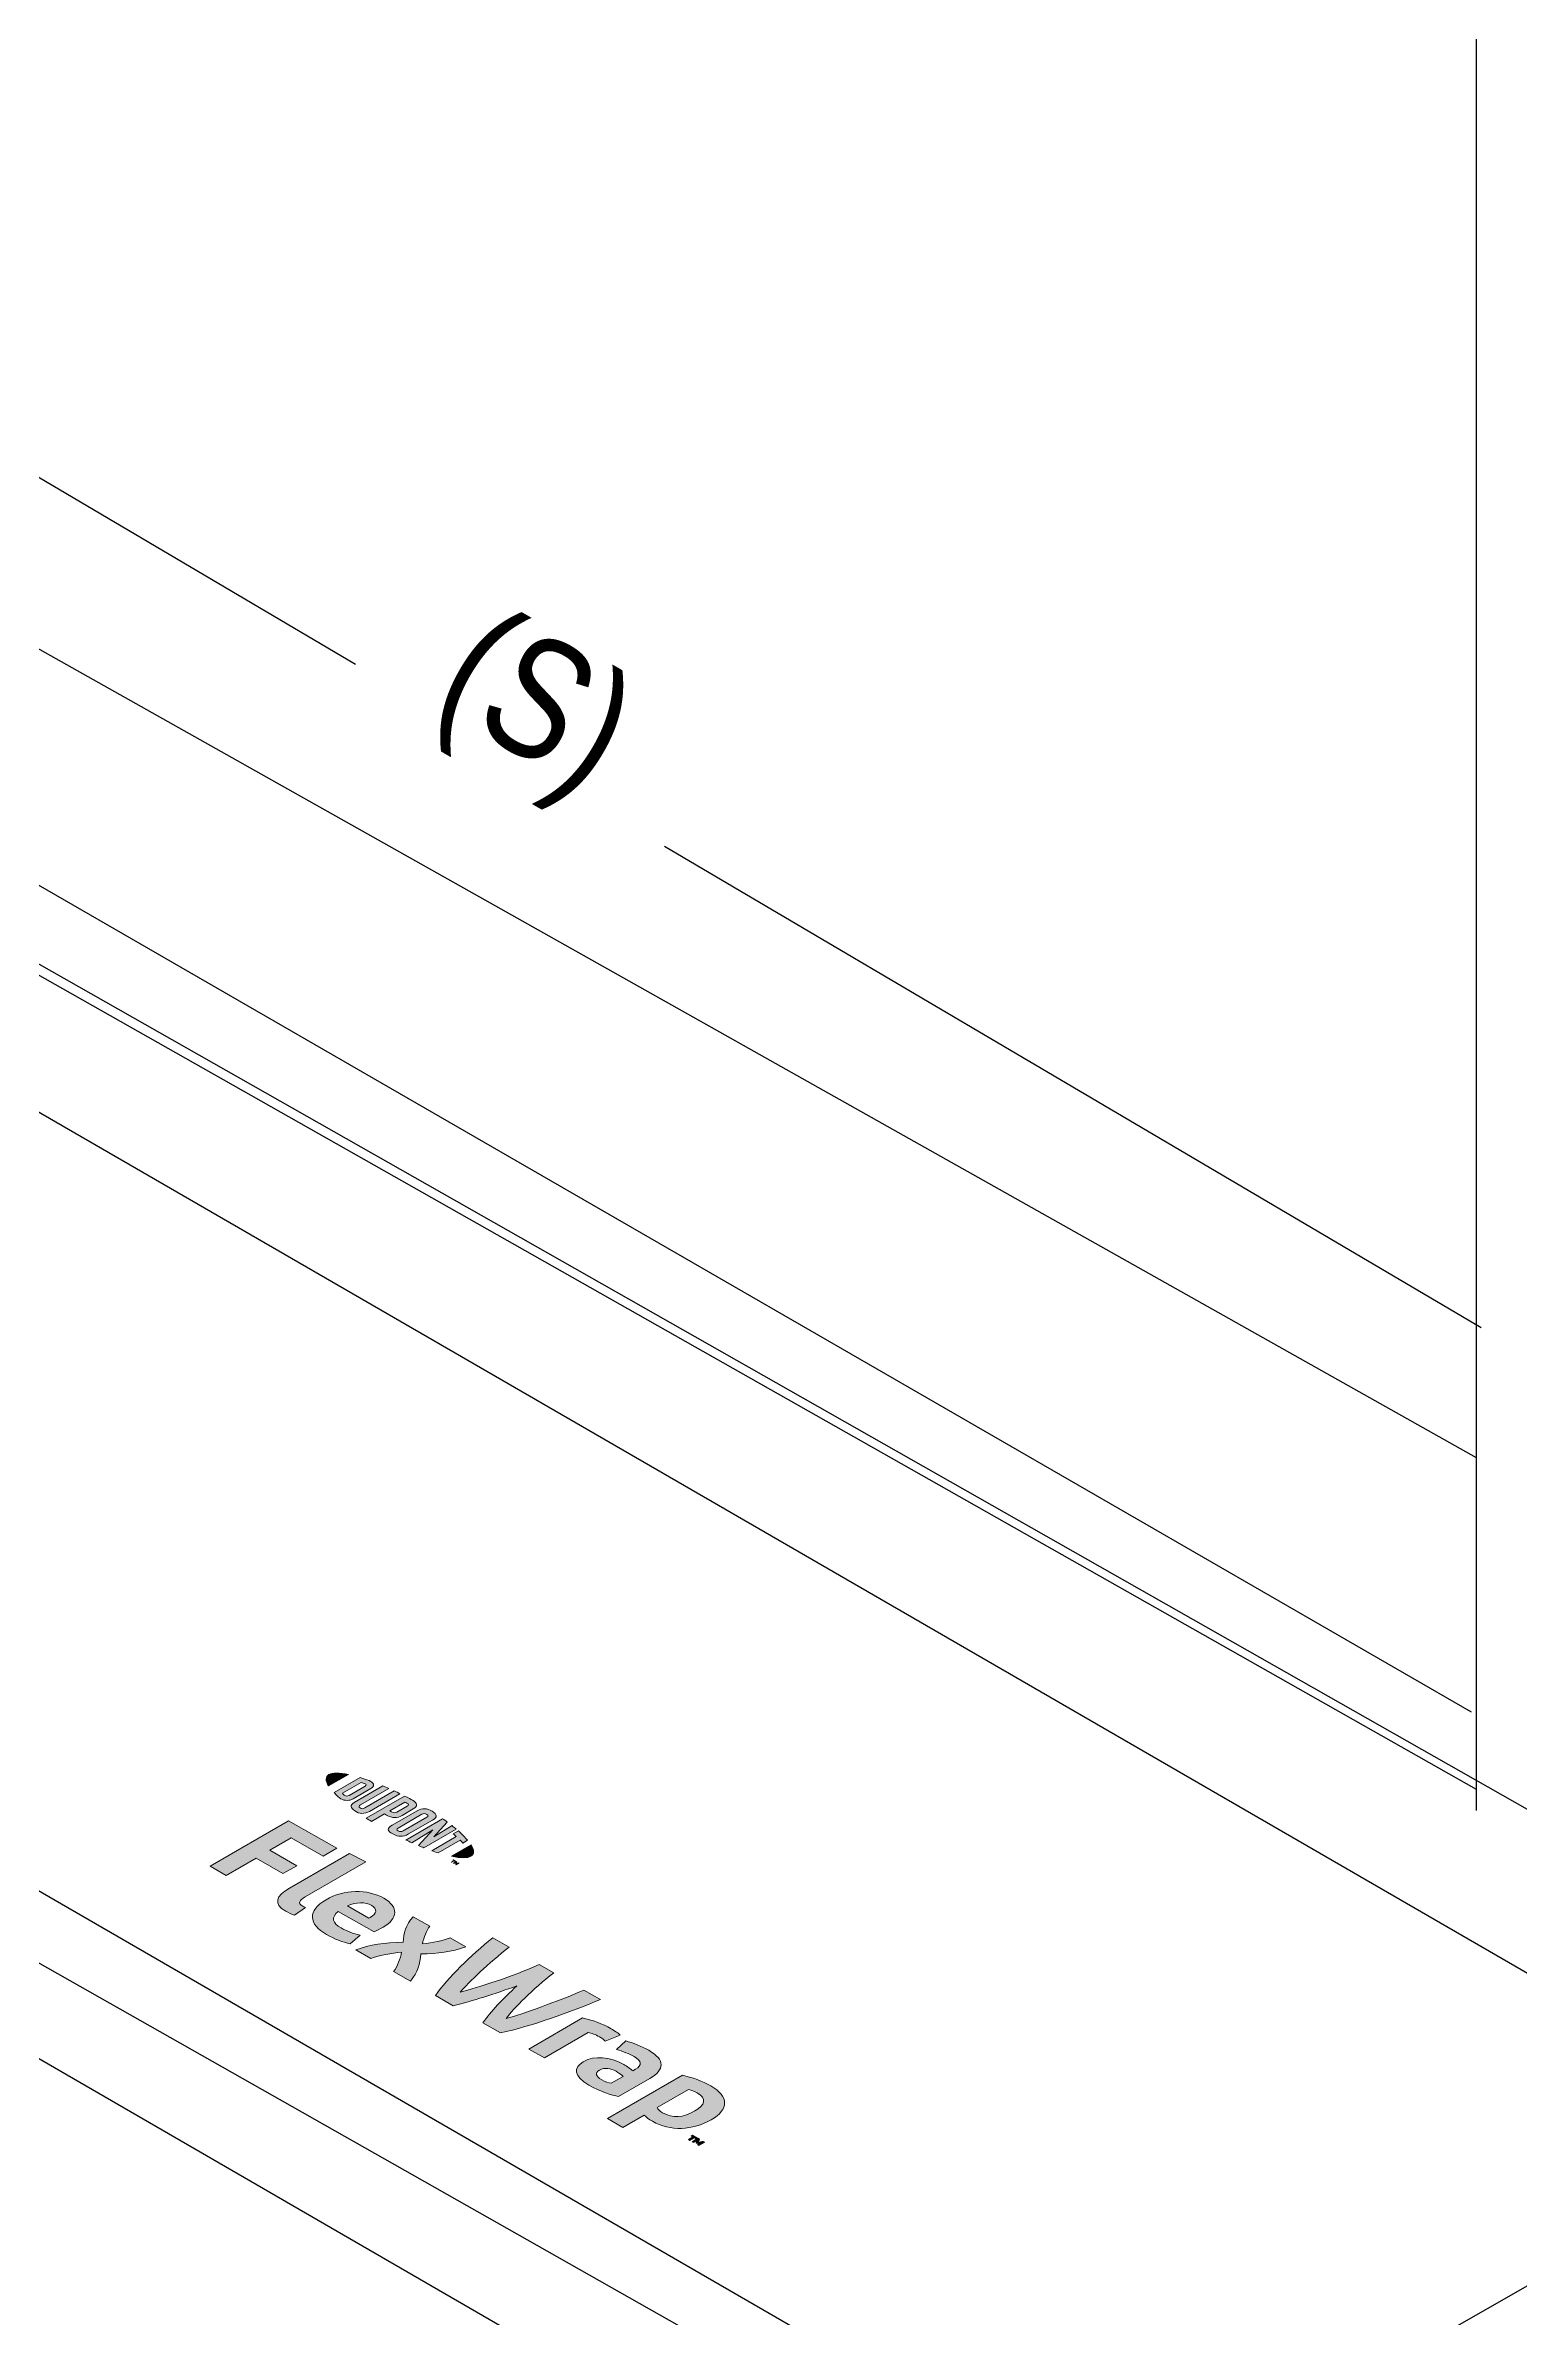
# Model space of a CAD drawing. Extents: x -1140 to 5605, y -816 to 1734.
# Drawn here: x 341.2 to 427.9, y -117.3 to 16.3 of the extents above; entities that cross this region are included whole.
import ezdxf

# ---------------------------------------------------------------- set-up
doc = ezdxf.new("R2010")
doc.units = 0
doc.header["$MEASUREMENT"] = 0
for name, color, linetype, lineweight in [('G-ANNO-TTLB', 7, 'Continuous', 0), ('LOGOS', 7, 'Continuous', 0), ('TYVEK', 7, 'Continuous', 0)]:
    doc.layers.add(name, color=color, linetype=linetype, lineweight=lineweight)

# ---------------------------------------------------------------- blocks, each defined once
blk = doc.blocks.new('Block_35')
at = {"layer": 'LOGOS', "true_color": 0x000000, "transparency": 33554687}
h = blk.add_hatch(color=18, dxfattribs=at)
h.dxf.hatch_style = 2
edge = h.paths.add_edge_path()
edge.add_spline(control_points=[(350.89, -90.71), (350.89, -90.71), (355.5, -88.03), (355.5, -88.03), (355.5, -88.03), (358.33, -89.65), (358.33, -89.65), (358.33, -89.65), (357.53, -90.12), (357.53, -90.12), (357.53, -90.12), (355.65, -89.04), (355.65, -89.04), (355.65, -89.04), (354.4, -89.77), (354.4, -89.77), (354.4, -89.77), (355.98, -90.68), (355.98, -90.68), (355.98, -90.68), (355.17, -91.14), (355.17, -91.14), (355.17, -91.14), (353.59, -90.23), (353.59, -90.23), (353.59, -90.23), (351.84, -91.25), (351.84, -91.25), (351.84, -91.25), (350.89, -90.71), (350.89, -90.71)], knot_values=[0, 0, 0, 0, 1, 1, 1, 2, 2, 2, 3, 3, 3, 4, 4, 4, 5, 5, 5, 6, 6, 6, 7, 7, 7, 8, 8, 8, 9, 9, 9, 10, 10, 10, 10], degree=3, periodic=0)
h = blk.add_hatch(color=18, dxfattribs=at)
h.dxf.hatch_style = 2
edge = h.paths.add_edge_path()
edge.add_spline(control_points=[(356.48, -92.51), (356.12, -92.71), (356.03, -92.88), (356.29, -93.03), (356.36, -93.07), (356.43, -93.1), (356.5, -93.13), (356.5, -93.13), (355.85, -93.58), (355.85, -93.58), (355.7, -93.53), (355.47, -93.42), (355.33, -93.35), (354.57, -92.91), (354.76, -92.45), (355.55, -91.99), (355.55, -91.99), (359.07, -89.95), (359.07, -89.95), (359.07, -89.95), (360.03, -90.44), (360.03, -90.44), (360.03, -90.44), (356.48, -92.51), (356.48, -92.51)], knot_values=[0, 0, 0, 0, 1, 1, 1, 2, 2, 2, 3, 3, 3, 4, 4, 4, 5, 5, 5, 6, 6, 6, 7, 7, 7, 8, 8, 8, 8], degree=3, periodic=0)
h = blk.add_hatch(color=18, dxfattribs=at)
h.dxf.hatch_style = 2
edge = h.paths.add_edge_path()
edge.add_spline(control_points=[(358.96, -93.03), (358.96, -93.03), (360.22, -93.75), (360.22, -93.75), (360.22, -93.75), (360.3, -93.71), (360.3, -93.71), (360.67, -93.49), (360.74, -93.22), (360.38, -93.01), (359.99, -92.79), (359.47, -92.8), (358.96, -93.03)], knot_values=[0, 0, 0, 0, 1, 1, 1, 2, 2, 2, 3, 3, 3, 4, 4, 4, 4], degree=3, periodic=0)
edge = h.paths.add_edge_path()
edge.add_spline(control_points=[(359.12, -95.26), (358.69, -95.17), (358.17, -94.98), (357.73, -94.72), (356.66, -94.11), (356.6, -93.3), (357.7, -92.67), (358.74, -92.06), (360.13, -92.03), (361.1, -92.59), (361.97, -93.09), (361.93, -93.77), (361.05, -94.29), (360.85, -94.4), (360.67, -94.49), (360.52, -94.56), (360.52, -94.56), (358.42, -93.36), (358.42, -93.36), (357.98, -93.71), (358.06, -94.03), (358.59, -94.33), (358.91, -94.52), (359.3, -94.66), (359.7, -94.75), (359.7, -94.75), (359.12, -95.26), (359.12, -95.26)], knot_values=[0, 0, 0, 0, 1, 1, 1, 2, 2, 2, 3, 3, 3, 4, 4, 4, 5, 5, 5, 6, 6, 6, 7, 7, 7, 8, 8, 8, 9, 9, 9, 9], degree=3, periodic=0)
h = blk.add_hatch(color=18, dxfattribs=at)
h.dxf.hatch_style = 2
edge = h.paths.add_edge_path()
edge.add_spline(control_points=[(362.22, -95.17), (362.26, -94.63), (362.36, -94.17), (362.81, -93.67), (362.81, -93.67), (363.8, -94.23), (363.8, -94.23), (363.59, -94.46), (363.44, -94.88), (363.36, -95.27), (363.96, -95.2), (364.56, -95.1), (364.98, -94.91), (364.98, -94.91), (365.91, -95.44), (365.91, -95.44), (365.05, -95.74), (364.28, -95.85), (363.27, -95.86), (363.22, -96.45), (363.08, -96.9), (362.66, -97.46), (362.66, -97.46), (361.67, -96.89), (361.67, -96.89), (361.9, -96.6), (362.06, -96.12), (362.14, -95.75), (361.53, -95.82), (360.89, -95.91), (360.33, -96.13), (360.33, -96.13), (359.44, -95.62), (359.44, -95.62), (360.29, -95.31), (361.13, -95.19), (362.22, -95.17)], knot_values=[0, 0, 0, 0, 1, 1, 1, 2, 2, 2, 3, 3, 3, 4, 4, 4, 5, 5, 5, 6, 6, 6, 7, 7, 7, 8, 8, 8, 9, 9, 9, 10, 10, 10, 11, 11, 11, 12, 12, 12, 12], degree=3, periodic=0)
h = blk.add_hatch(color=18, dxfattribs=at)
h.dxf.hatch_style = 2
edge = h.paths.add_edge_path()
edge.add_spline(control_points=[(372.84, -97.98), (372.84, -97.98), (373.81, -98.54), (373.81, -98.54), (372.02, -99.29), (369.77, -100.09), (367.94, -100.5), (367.94, -100.5), (366.9, -99.9), (366.9, -99.9), (367.4, -99.23), (368.07, -98.5), (368.91, -97.73), (367.58, -98.22), (366.32, -98.61), (365.17, -98.9), (365.17, -98.9), (364.12, -98.3), (364.12, -98.3), (364.86, -97.26), (366.2, -95.94), (367.49, -94.91), (367.49, -94.91), (368.45, -95.46), (368.45, -95.46), (367.26, -96.39), (366.08, -97.51), (365.58, -98.11), (366.63, -97.83), (368.59, -97.2), (370.22, -96.48), (370.22, -96.48), (371.07, -96.97), (371.07, -96.97), (369.83, -97.92), (368.75, -99.04), (368.27, -99.66), (369.31, -99.36), (371.25, -98.68), (372.84, -97.98)], knot_values=[0, 0, 0, 0, 1, 1, 1, 2, 2, 2, 3, 3, 3, 4, 4, 4, 5, 5, 5, 6, 6, 6, 7, 7, 7, 8, 8, 8, 9, 9, 9, 10, 10, 10, 11, 11, 11, 12, 12, 12, 13, 13, 13, 13], degree=3, periodic=0)
h = blk.add_hatch(color=18, dxfattribs=at)
h.dxf.hatch_style = 2
edge = h.paths.add_edge_path()
edge.add_spline(control_points=[(374.44, -100.25), (374.68, -100.39), (374.88, -100.53), (374.98, -100.63), (374.98, -100.63), (374.1, -100.98), (374.1, -100.98), (374.03, -100.9), (373.9, -100.81), (373.76, -100.73), (373.52, -100.59), (373.3, -100.52), (373.1, -100.48), (373.1, -100.48), (370.52, -101.97), (370.52, -101.97), (370.52, -101.97), (369.6, -101.45), (369.6, -101.45), (369.6, -101.45), (372.76, -99.62), (372.76, -99.62), (373.29, -99.72), (373.96, -99.98), (374.44, -100.25)], knot_values=[0, 0, 0, 0, 1, 1, 1, 2, 2, 2, 3, 3, 3, 4, 4, 4, 5, 5, 5, 6, 6, 6, 7, 7, 7, 8, 8, 8, 8], degree=3, periodic=0)
h = blk.add_hatch(color=18, dxfattribs=at)
h.dxf.hatch_style = 2
edge = h.paths.add_edge_path()
edge.add_spline(control_points=[(374.44, -103.46), (374.44, -103.46), (375.15, -103.05), (375.15, -103.05), (375.03, -102.94), (374.89, -102.84), (374.73, -102.75), (374.42, -102.57), (374.07, -102.51), (373.76, -102.69), (373.48, -102.85), (373.53, -103.04), (373.89, -103.25), (374.09, -103.36), (374.29, -103.43), (374.44, -103.46)], knot_values=[0, 0, 0, 0, 1, 1, 1, 2, 2, 2, 3, 3, 3, 4, 4, 4, 5, 5, 5, 5], degree=3, periodic=0)
edge = h.paths.add_edge_path()
edge.add_spline(control_points=[(373.14, -103.57), (372.23, -103.05), (372.22, -102.53), (372.81, -102.19), (373.46, -101.81), (374.38, -101.89), (375.18, -102.35), (375.37, -102.46), (375.58, -102.61), (375.72, -102.72), (375.72, -102.72), (375.88, -102.63), (375.88, -102.63), (376.28, -102.39), (376.24, -102.15), (375.79, -101.89), (375.5, -101.73), (375.14, -101.57), (374.76, -101.48), (374.76, -101.48), (375.3, -100.97), (375.3, -100.97), (375.71, -101.07), (376.25, -101.29), (376.65, -101.52), (377.63, -102.08), (377.6, -102.66), (376.71, -103.17), (376.71, -103.17), (374.88, -104.23), (374.88, -104.23), (374.47, -104.16), (373.81, -103.95), (373.14, -103.57)], knot_values=[0, 0, 0, 0, 1, 1, 1, 2, 2, 2, 3, 3, 3, 4, 4, 4, 5, 5, 5, 6, 6, 6, 7, 7, 7, 8, 8, 8, 9, 9, 9, 10, 10, 10, 11, 11, 11, 11], degree=3, periodic=0)
h = blk.add_hatch(color=18, dxfattribs=at)
h.dxf.hatch_style = 2
edge = h.paths.add_edge_path()
edge.add_spline(control_points=[(377.47, -105.19), (378.06, -105.53), (378.68, -105.48), (379.36, -105.08), (379.95, -104.74), (380.1, -104.36), (379.49, -104.02), (379.33, -103.92), (379.17, -103.87), (378.98, -103.82), (378.98, -103.82), (377.14, -104.89), (377.14, -104.89), (377.21, -105), (377.28, -105.08), (377.47, -105.19)], knot_values=[0, 0, 0, 0, 1, 1, 1, 2, 2, 2, 3, 3, 3, 4, 4, 4, 5, 5, 5, 5], degree=3, periodic=0)
edge = h.paths.add_edge_path()
edge.add_spline(control_points=[(376.87, -105.69), (376.63, -105.56), (376.5, -105.45), (376.39, -105.33), (376.39, -105.33), (375.14, -106.05), (375.14, -106.05), (375.14, -106.05), (374.23, -105.53), (374.23, -105.53), (374.23, -105.53), (378.63, -102.98), (378.63, -102.98), (379.18, -103.1), (379.82, -103.34), (380.29, -103.61), (381.38, -104.23), (381.37, -104.99), (380.32, -105.6), (379.24, -106.23), (377.9, -106.29), (376.87, -105.69)], knot_values=[0, 0, 0, 0, 1, 1, 1, 2, 2, 2, 3, 3, 3, 4, 4, 4, 5, 5, 5, 6, 6, 6, 7, 7, 7, 7], degree=3, periodic=0)
h = blk.add_hatch(color=18, dxfattribs=at)
h.dxf.hatch_style = 2
edge = h.paths.add_edge_path()
edge.add_spline(control_points=[(379.64, -106.75), (379.59, -106.82), (379.57, -106.87), (379.55, -106.92), (379.65, -106.91), (379.73, -106.89), (379.84, -106.87), (379.84, -106.87), (379.94, -106.92), (379.94, -106.92), (379.94, -106.92), (379.6, -107.12), (379.6, -107.12), (379.6, -107.12), (379.52, -107.07), (379.52, -107.07), (379.52, -107.07), (379.67, -106.98), (379.67, -106.98), (379.67, -106.98), (379.73, -106.95), (379.73, -106.95), (379.65, -106.97), (379.57, -106.98), (379.5, -106.99), (379.5, -106.99), (379.43, -106.95), (379.43, -106.95), (379.45, -106.91), (379.47, -106.86), (379.5, -106.81), (379.5, -106.81), (379.44, -106.85), (379.44, -106.85), (379.44, -106.85), (379.29, -106.94), (379.29, -106.94), (379.29, -106.94), (379.2, -106.89), (379.2, -106.89), (379.2, -106.89), (379.54, -106.69), (379.54, -106.69), (379.54, -106.69), (379.64, -106.75), (379.64, -106.75)], knot_values=[0, 0, 0, 0, 1, 1, 1, 2, 2, 2, 3, 3, 3, 4, 4, 4, 5, 5, 5, 6, 6, 6, 7, 7, 7, 8, 8, 8, 9, 9, 9, 10, 10, 10, 11, 11, 11, 12, 12, 12, 13, 13, 13, 14, 14, 14, 15, 15, 15, 15], degree=3, periodic=0)
edge = h.paths.add_edge_path()
edge.add_spline(control_points=[(379.25, -106.61), (379.25, -106.61), (379.15, -106.56), (379.15, -106.56), (379.15, -106.56), (379.23, -106.51), (379.23, -106.51), (379.23, -106.51), (379.51, -106.67), (379.51, -106.67), (379.51, -106.67), (379.43, -106.72), (379.43, -106.72), (379.43, -106.72), (379.34, -106.66), (379.34, -106.66), (379.34, -106.66), (379.07, -106.82), (379.07, -106.82), (379.07, -106.82), (378.98, -106.76), (378.98, -106.76), (378.98, -106.76), (379.25, -106.61), (379.25, -106.61)], knot_values=[0, 0, 0, 0, 1, 1, 1, 2, 2, 2, 3, 3, 3, 4, 4, 4, 5, 5, 5, 6, 6, 6, 7, 7, 7, 8, 8, 8, 8], degree=3, periodic=0)
at = {"layer": 'LOGOS'}
for points, knots in [([(350.89, -90.71), (350.89, -90.71), (355.5, -88.03), (355.5, -88.03), (355.5, -88.03), (358.33, -89.65), (358.33, -89.65), (358.33, -89.65), (357.53, -90.12), (357.53, -90.12), (357.53, -90.12), (355.65, -89.04), (355.65, -89.04), (355.65, -89.04), (354.4, -89.77), (354.4, -89.77), (354.4, -89.77), (355.98, -90.68), (355.98, -90.68), (355.98, -90.68), (355.17, -91.14), (355.17, -91.14), (355.17, -91.14), (353.59, -90.23), (353.59, -90.23), (353.59, -90.23), (351.84, -91.25), (351.84, -91.25), (351.84, -91.25), (350.89, -90.71), (350.89, -90.71)], [0, 0, 0, 0, 1, 1, 1, 2, 2, 2, 3, 3, 3, 4, 4, 4, 5, 5, 5, 6, 6, 6, 7, 7, 7, 8, 8, 8, 9, 9, 9, 10, 10, 10, 10]), ([(356.48, -92.51), (356.12, -92.71), (356.03, -92.88), (356.29, -93.03), (356.36, -93.07), (356.43, -93.1), (356.5, -93.13), (356.5, -93.13), (355.85, -93.58), (355.85, -93.58), (355.7, -93.53), (355.47, -93.42), (355.33, -93.35), (354.57, -92.91), (354.76, -92.45), (355.55, -91.99), (355.55, -91.99), (359.07, -89.95), (359.07, -89.95), (359.07, -89.95), (360.03, -90.44), (360.03, -90.44), (360.03, -90.44), (356.48, -92.51), (356.48, -92.51)], [0, 0, 0, 0, 1, 1, 1, 2, 2, 2, 3, 3, 3, 4, 4, 4, 5, 5, 5, 6, 6, 6, 7, 7, 7, 8, 8, 8, 8]), ([(359.12, -95.26), (358.69, -95.17), (358.17, -94.98), (357.73, -94.72), (356.66, -94.11), (356.6, -93.3), (357.7, -92.67), (358.74, -92.06), (360.13, -92.03), (361.1, -92.59), (361.97, -93.09), (361.93, -93.77), (361.05, -94.29), (360.85, -94.4), (360.67, -94.49), (360.52, -94.56), (360.52, -94.56), (358.42, -93.36), (358.42, -93.36), (357.98, -93.71), (358.06, -94.03), (358.59, -94.33), (358.91, -94.52), (359.3, -94.66), (359.7, -94.75), (359.7, -94.75), (359.12, -95.26), (359.12, -95.26)], [0, 0, 0, 0, 1, 1, 1, 2, 2, 2, 3, 3, 3, 4, 4, 4, 5, 5, 5, 6, 6, 6, 7, 7, 7, 8, 8, 8, 9, 9, 9, 9]), ([(358.96, -93.03), (358.96, -93.03), (360.22, -93.75), (360.22, -93.75), (360.22, -93.75), (360.3, -93.71), (360.3, -93.71), (360.67, -93.49), (360.74, -93.22), (360.38, -93.01), (359.99, -92.79), (359.47, -92.8), (358.96, -93.03)], [0, 0, 0, 0, 1, 1, 1, 2, 2, 2, 3, 3, 3, 4, 4, 4, 4]), ([(362.22, -95.17), (362.26, -94.63), (362.36, -94.17), (362.81, -93.67), (362.81, -93.67), (363.8, -94.23), (363.8, -94.23), (363.59, -94.46), (363.44, -94.88), (363.36, -95.27), (363.96, -95.2), (364.56, -95.1), (364.98, -94.91), (364.98, -94.91), (365.91, -95.44), (365.91, -95.44), (365.05, -95.74), (364.28, -95.85), (363.27, -95.86), (363.22, -96.45), (363.08, -96.9), (362.66, -97.46), (362.66, -97.46), (361.67, -96.89), (361.67, -96.89), (361.9, -96.6), (362.06, -96.12), (362.14, -95.75), (361.53, -95.82), (360.89, -95.91), (360.33, -96.13), (360.33, -96.13), (359.44, -95.62), (359.44, -95.62), (360.29, -95.31), (361.13, -95.19), (362.22, -95.17)], [0, 0, 0, 0, 1, 1, 1, 2, 2, 2, 3, 3, 3, 4, 4, 4, 5, 5, 5, 6, 6, 6, 7, 7, 7, 8, 8, 8, 9, 9, 9, 10, 10, 10, 11, 11, 11, 12, 12, 12, 12]), ([(372.84, -97.98), (372.84, -97.98), (373.81, -98.54), (373.81, -98.54), (372.02, -99.29), (369.77, -100.09), (367.94, -100.5), (367.94, -100.5), (366.9, -99.9), (366.9, -99.9), (367.4, -99.23), (368.07, -98.5), (368.91, -97.73), (367.58, -98.22), (366.32, -98.61), (365.17, -98.9), (365.17, -98.9), (364.12, -98.3), (364.12, -98.3), (364.86, -97.26), (366.2, -95.94), (367.49, -94.91), (367.49, -94.91), (368.45, -95.46), (368.45, -95.46), (367.26, -96.39), (366.08, -97.51), (365.58, -98.11), (366.63, -97.83), (368.59, -97.2), (370.22, -96.48), (370.22, -96.48), (371.07, -96.97), (371.07, -96.97), (369.83, -97.92), (368.75, -99.04), (368.27, -99.66), (369.31, -99.36), (371.25, -98.68), (372.84, -97.98)], [0, 0, 0, 0, 1, 1, 1, 2, 2, 2, 3, 3, 3, 4, 4, 4, 5, 5, 5, 6, 6, 6, 7, 7, 7, 8, 8, 8, 9, 9, 9, 10, 10, 10, 11, 11, 11, 12, 12, 12, 13, 13, 13, 13]), ([(374.44, -100.25), (374.68, -100.39), (374.88, -100.53), (374.98, -100.63), (374.98, -100.63), (374.1, -100.98), (374.1, -100.98), (374.03, -100.9), (373.9, -100.81), (373.76, -100.73), (373.52, -100.59), (373.3, -100.52), (373.1, -100.48), (373.1, -100.48), (370.52, -101.97), (370.52, -101.97), (370.52, -101.97), (369.6, -101.45), (369.6, -101.45), (369.6, -101.45), (372.76, -99.62), (372.76, -99.62), (373.29, -99.72), (373.96, -99.98), (374.44, -100.25)], [0, 0, 0, 0, 1, 1, 1, 2, 2, 2, 3, 3, 3, 4, 4, 4, 5, 5, 5, 6, 6, 6, 7, 7, 7, 8, 8, 8, 8]), ([(373.14, -103.57), (372.23, -103.05), (372.22, -102.53), (372.81, -102.19), (373.46, -101.81), (374.38, -101.89), (375.18, -102.35), (375.37, -102.46), (375.58, -102.61), (375.72, -102.72), (375.72, -102.72), (375.88, -102.63), (375.88, -102.63), (376.28, -102.39), (376.24, -102.15), (375.79, -101.89), (375.5, -101.73), (375.14, -101.57), (374.76, -101.48), (374.76, -101.48), (375.3, -100.97), (375.3, -100.97), (375.71, -101.07), (376.25, -101.29), (376.65, -101.52), (377.63, -102.08), (377.6, -102.66), (376.71, -103.17), (376.71, -103.17), (374.88, -104.23), (374.88, -104.23), (374.47, -104.16), (373.81, -103.95), (373.14, -103.57)], [0, 0, 0, 0, 1, 1, 1, 2, 2, 2, 3, 3, 3, 4, 4, 4, 5, 5, 5, 6, 6, 6, 7, 7, 7, 8, 8, 8, 9, 9, 9, 10, 10, 10, 11, 11, 11, 11]), ([(374.44, -103.46), (374.44, -103.46), (375.15, -103.05), (375.15, -103.05), (375.03, -102.94), (374.89, -102.84), (374.73, -102.75), (374.42, -102.57), (374.07, -102.51), (373.76, -102.69), (373.48, -102.85), (373.53, -103.04), (373.89, -103.25), (374.09, -103.36), (374.29, -103.43), (374.44, -103.46)], [0, 0, 0, 0, 1, 1, 1, 2, 2, 2, 3, 3, 3, 4, 4, 4, 5, 5, 5, 5]), ([(376.87, -105.69), (376.63, -105.56), (376.5, -105.45), (376.39, -105.33), (376.39, -105.33), (375.14, -106.05), (375.14, -106.05), (375.14, -106.05), (374.23, -105.53), (374.23, -105.53), (374.23, -105.53), (378.63, -102.98), (378.63, -102.98), (379.18, -103.1), (379.82, -103.34), (380.29, -103.61), (381.38, -104.23), (381.37, -104.99), (380.32, -105.6), (379.24, -106.23), (377.9, -106.29), (376.87, -105.69)], [0, 0, 0, 0, 1, 1, 1, 2, 2, 2, 3, 3, 3, 4, 4, 4, 5, 5, 5, 6, 6, 6, 7, 7, 7, 7]), ([(377.47, -105.19), (378.06, -105.53), (378.68, -105.48), (379.36, -105.08), (379.95, -104.74), (380.1, -104.36), (379.49, -104.02), (379.33, -103.92), (379.17, -103.87), (378.98, -103.82), (378.98, -103.82), (377.14, -104.89), (377.14, -104.89), (377.21, -105), (377.28, -105.08), (377.47, -105.19)], [0, 0, 0, 0, 1, 1, 1, 2, 2, 2, 3, 3, 3, 4, 4, 4, 5, 5, 5, 5]), ([(379.25, -106.61), (379.25, -106.61), (379.15, -106.56), (379.15, -106.56), (379.15, -106.56), (379.23, -106.51), (379.23, -106.51), (379.23, -106.51), (379.51, -106.67), (379.51, -106.67), (379.51, -106.67), (379.43, -106.72), (379.43, -106.72), (379.43, -106.72), (379.34, -106.66), (379.34, -106.66), (379.34, -106.66), (379.07, -106.82), (379.07, -106.82), (379.07, -106.82), (378.98, -106.76), (378.98, -106.76), (378.98, -106.76), (379.25, -106.61), (379.25, -106.61)], [0, 0, 0, 0, 1, 1, 1, 2, 2, 2, 3, 3, 3, 4, 4, 4, 5, 5, 5, 6, 6, 6, 7, 7, 7, 8, 8, 8, 8]), ([(379.64, -106.75), (379.59, -106.82), (379.57, -106.87), (379.55, -106.92), (379.65, -106.91), (379.73, -106.89), (379.84, -106.87), (379.84, -106.87), (379.94, -106.92), (379.94, -106.92), (379.94, -106.92), (379.6, -107.12), (379.6, -107.12), (379.6, -107.12), (379.52, -107.07), (379.52, -107.07), (379.52, -107.07), (379.67, -106.98), (379.67, -106.98), (379.67, -106.98), (379.73, -106.95), (379.73, -106.95), (379.65, -106.97), (379.57, -106.98), (379.5, -106.99), (379.5, -106.99), (379.43, -106.95), (379.43, -106.95), (379.45, -106.91), (379.47, -106.86), (379.5, -106.81), (379.5, -106.81), (379.44, -106.85), (379.44, -106.85), (379.44, -106.85), (379.29, -106.94), (379.29, -106.94), (379.29, -106.94), (379.2, -106.89), (379.2, -106.89), (379.2, -106.89), (379.54, -106.69), (379.54, -106.69), (379.54, -106.69), (379.64, -106.75), (379.64, -106.75)], [0, 0, 0, 0, 1, 1, 1, 2, 2, 2, 3, 3, 3, 4, 4, 4, 5, 5, 5, 6, 6, 6, 7, 7, 7, 8, 8, 8, 9, 9, 9, 10, 10, 10, 11, 11, 11, 12, 12, 12, 13, 13, 13, 14, 14, 14, 15, 15, 15, 15])]:
    blk.add_open_spline(points, degree=3, knots=knots, dxfattribs=at)
blk = doc.blocks.new('Block_36')
at = {"layer": 'LOGOS', "true_color": 0x000000, "transparency": 33554687}
h = blk.add_hatch(color=18, dxfattribs=at)
h.dxf.hatch_style = 2
edge = h.paths.add_edge_path()
edge.add_spline(control_points=[(357.87, -85.32), (357.65, -85.44), (357.66, -85.68), (357.85, -85.99), (357.85, -85.99), (359.01, -85.31), (359.01, -85.31), (358.48, -85.2), (358.08, -85.2), (357.87, -85.32)], knot_values=[0, 0, 0, 0, 1, 1, 1, 2, 2, 2, 3, 3, 3, 3], degree=3, periodic=0)
h = blk.add_hatch(color=18, dxfattribs=at)
h.dxf.hatch_style = 2
edge = h.paths.add_edge_path()
edge.add_spline(control_points=[(359.05, -86.55), (358.96, -86.6), (358.88, -86.58), (358.81, -86.55), (358.76, -86.52), (358.7, -86.46), (358.66, -86.42), (358.66, -86.42), (359.76, -85.78), (359.76, -85.78), (359.84, -85.8), (359.94, -85.84), (359.99, -85.86), (360.05, -85.9), (360.08, -85.95), (359.99, -86), (359.99, -86), (359.05, -86.55), (359.05, -86.55)], knot_values=[0, 0, 0, 0, 1, 1, 1, 2, 2, 2, 3, 3, 3, 4, 4, 4, 5, 5, 5, 6, 6, 6, 6], degree=3, periodic=0)
edge = h.paths.add_edge_path()
edge.add_spline(control_points=[(360.32, -85.72), (360.22, -85.66), (360.04, -85.6), (359.7, -85.49), (359.7, -85.49), (358.17, -86.38), (358.17, -86.38), (358.33, -86.56), (358.46, -86.68), (358.57, -86.74), (358.8, -86.87), (359.07, -86.87), (359.3, -86.74), (359.3, -86.74), (360.32, -86.14), (360.32, -86.14), (360.54, -86.01), (360.55, -85.86), (360.32, -85.72)], knot_values=[0, 0, 0, 0, 1, 1, 1, 2, 2, 2, 3, 3, 3, 4, 4, 4, 5, 5, 5, 6, 6, 6, 6], degree=3, periodic=0)
h = blk.add_hatch(color=18, dxfattribs=at)
h.dxf.hatch_style = 2
edge = h.paths.add_edge_path()
edge.add_spline(control_points=[(359.97, -87.28), (359.88, -87.33), (359.79, -87.35), (359.7, -87.28), (359.6, -87.21), (359.62, -87.16), (359.72, -87.1), (359.72, -87.1), (361.39, -86.13), (361.39, -86.13), (361.31, -86.1), (361.12, -86.02), (361.04, -85.98), (361.04, -85.98), (359.36, -86.96), (359.36, -86.96), (359.09, -87.12), (359.11, -87.25), (359.39, -87.45), (359.64, -87.64), (359.96, -87.65), (360.26, -87.48), (360.26, -87.48), (362.04, -86.45), (362.04, -86.45), (361.98, -86.41), (361.77, -86.31), (361.7, -86.28), (361.7, -86.28), (359.97, -87.28), (359.97, -87.28)], knot_values=[0, 0, 0, 0, 1, 1, 1, 2, 2, 2, 3, 3, 3, 4, 4, 4, 5, 5, 5, 6, 6, 6, 7, 7, 7, 8, 8, 8, 9, 9, 9, 10, 10, 10, 10], degree=3, periodic=0)
h = blk.add_hatch(color=18, dxfattribs=at)
h.dxf.hatch_style = 2
edge = h.paths.add_edge_path()
edge.add_spline(control_points=[(361.86, -87.52), (361.77, -87.58), (361.68, -87.59), (361.55, -87.51), (361.55, -87.51), (361.44, -87.45), (361.44, -87.45), (361.44, -87.45), (362.33, -86.94), (362.33, -86.94), (362.38, -86.96), (362.41, -86.98), (362.44, -86.99), (362.58, -87.07), (362.55, -87.12), (362.46, -87.18), (362.46, -87.18), (361.86, -87.52), (361.86, -87.52)], knot_values=[0, 0, 0, 0, 1, 1, 1, 2, 2, 2, 3, 3, 3, 4, 4, 4, 5, 5, 5, 6, 6, 6, 6], degree=3, periodic=0)
edge = h.paths.add_edge_path()
edge.add_spline(control_points=[(362.77, -86.82), (362.71, -86.79), (362.51, -86.68), (362.31, -86.58), (362.31, -86.58), (360.06, -87.88), (360.06, -87.88), (360.12, -87.92), (360.28, -88.02), (360.37, -88.07), (360.37, -88.07), (361.13, -87.63), (361.13, -87.63), (361.13, -87.63), (361.25, -87.7), (361.25, -87.7), (361.59, -87.89), (361.88, -87.89), (362.16, -87.72), (362.16, -87.72), (362.82, -87.34), (362.82, -87.34), (363.1, -87.17), (363.09, -87), (362.77, -86.82)], knot_values=[0, 0, 0, 0, 1, 1, 1, 2, 2, 2, 3, 3, 3, 4, 4, 4, 5, 5, 5, 6, 6, 6, 7, 7, 7, 8, 8, 8, 8], degree=3, periodic=0)
h = blk.add_hatch(color=18, dxfattribs=at)
h.dxf.hatch_style = 2
edge = h.paths.add_edge_path()
edge.add_spline(control_points=[(362.22, -88.63), (362.13, -88.68), (362.05, -88.69), (361.93, -88.63), (361.82, -88.56), (361.83, -88.52), (361.93, -88.46), (361.93, -88.46), (363.33, -87.65), (363.33, -87.65), (363.42, -87.6), (363.5, -87.59), (363.61, -87.66), (363.72, -87.72), (363.7, -87.77), (363.62, -87.82), (363.62, -87.82), (362.22, -88.63), (362.22, -88.63)], knot_values=[0, 0, 0, 0, 1, 1, 1, 2, 2, 2, 3, 3, 3, 4, 4, 4, 5, 5, 5, 6, 6, 6, 6], degree=3, periodic=0)
edge = h.paths.add_edge_path()
edge.add_spline(control_points=[(363.93, -87.47), (363.65, -87.3), (363.34, -87.27), (363.05, -87.44), (363.05, -87.44), (361.58, -88.29), (361.58, -88.29), (361.26, -88.48), (361.29, -88.64), (361.62, -88.81), (361.94, -88.98), (362.21, -89), (362.54, -88.81), (362.54, -88.81), (363.95, -88), (363.95, -88), (364.26, -87.81), (364.23, -87.67), (363.93, -87.47)], knot_values=[0, 0, 0, 0, 1, 1, 1, 2, 2, 2, 3, 3, 3, 4, 4, 4, 5, 5, 5, 6, 6, 6, 6], degree=3, periodic=0)
h = blk.add_hatch(color=18, dxfattribs=at)
h.dxf.hatch_style = 2
edge = h.paths.add_edge_path()
edge.add_spline(control_points=[(364.02, -88.97), (364.02, -88.97), (364.81, -88.11), (364.81, -88.11), (364.73, -88.04), (364.63, -87.97), (364.54, -87.91), (364.54, -87.91), (362.39, -89.17), (362.39, -89.17), (362.46, -89.2), (362.64, -89.28), (362.73, -89.32), (362.73, -89.32), (363.97, -88.57), (363.97, -88.57), (363.97, -88.57), (363.13, -89.49), (363.13, -89.49), (363.22, -89.53), (363.36, -89.59), (363.45, -89.62), (363.45, -89.62), (365.34, -88.52), (365.34, -88.52), (365.28, -88.47), (365.16, -88.37), (365.1, -88.32), (365.1, -88.32), (364.02, -88.97), (364.02, -88.97)], knot_values=[0, 0, 0, 0, 1, 1, 1, 2, 2, 2, 3, 3, 3, 4, 4, 4, 5, 5, 5, 6, 6, 6, 7, 7, 7, 8, 8, 8, 9, 9, 9, 10, 10, 10, 10], degree=3, periodic=0)
h = blk.add_hatch(color=18, dxfattribs=at)
h.dxf.hatch_style = 2
edge = h.paths.add_edge_path()
edge.add_spline(control_points=[(365.17, -88.81), (365.23, -88.86), (365.29, -88.91), (365.35, -88.96), (365.35, -88.96), (363.92, -89.8), (363.92, -89.8), (364, -89.83), (364.17, -89.88), (364.28, -89.92), (364.28, -89.92), (365.57, -89.17), (365.57, -89.17), (365.63, -89.23), (365.69, -89.28), (365.74, -89.34), (365.74, -89.34), (366.01, -89.18), (366.01, -89.18), (365.87, -89), (365.69, -88.83), (365.47, -88.63), (365.47, -88.63), (365.17, -88.81), (365.17, -88.81)], knot_values=[0, 0, 0, 0, 1, 1, 1, 2, 2, 2, 3, 3, 3, 4, 4, 4, 5, 5, 5, 6, 6, 6, 7, 7, 7, 8, 8, 8, 8], degree=3, periodic=0)
h = blk.add_hatch(color=18, dxfattribs=at)
h.dxf.hatch_style = 2
edge = h.paths.add_edge_path()
edge.add_spline(control_points=[(366.21, -90.11), (366, -90.24), (365.6, -90.23), (365.06, -90.12), (365.06, -90.12), (366.22, -89.45), (366.22, -89.45), (366.41, -89.76), (366.42, -89.99), (366.21, -90.11)], knot_values=[0, 0, 0, 0, 1, 1, 1, 2, 2, 2, 3, 3, 3, 3], degree=3, periodic=0)
h = blk.add_hatch(color=18, dxfattribs=at)
h.dxf.hatch_style = 2
edge = h.paths.add_edge_path()
edge.add_spline(control_points=[(365.35, -90.42), (365.35, -90.42), (365.38, -90.44), (365.38, -90.44), (365.38, -90.44), (365.35, -90.52), (365.35, -90.52), (365.35, -90.52), (365.48, -90.5), (365.48, -90.5), (365.48, -90.5), (365.52, -90.52), (365.52, -90.52), (365.52, -90.52), (365.35, -90.62), (365.35, -90.62), (365.35, -90.62), (365.32, -90.6), (365.32, -90.6), (365.32, -90.6), (365.44, -90.53), (365.44, -90.53), (365.44, -90.53), (365.31, -90.55), (365.31, -90.55), (365.31, -90.55), (365.3, -90.54), (365.3, -90.54), (365.3, -90.54), (365.33, -90.47), (365.33, -90.47), (365.33, -90.47), (365.21, -90.54), (365.21, -90.54), (365.21, -90.54), (365.18, -90.52), (365.18, -90.52), (365.18, -90.52), (365.35, -90.42), (365.35, -90.42)], knot_values=[0, 0, 0, 0, 1, 1, 1, 2, 2, 2, 3, 3, 3, 4, 4, 4, 5, 5, 5, 6, 6, 6, 7, 7, 7, 8, 8, 8, 9, 9, 9, 10, 10, 10, 11, 11, 11, 12, 12, 12, 13, 13, 13, 13], degree=3, periodic=0)
edge = h.paths.add_edge_path()
edge.add_spline(control_points=[(365.2, -90.37), (365.2, -90.37), (365.15, -90.34), (365.15, -90.34), (365.15, -90.34), (365.18, -90.32), (365.18, -90.32), (365.18, -90.32), (365.31, -90.4), (365.31, -90.4), (365.31, -90.4), (365.28, -90.42), (365.28, -90.42), (365.28, -90.42), (365.23, -90.39), (365.23, -90.39), (365.23, -90.39), (365.09, -90.47), (365.09, -90.47), (365.09, -90.47), (365.06, -90.45), (365.06, -90.45), (365.06, -90.45), (365.2, -90.37), (365.2, -90.37)], knot_values=[0, 0, 0, 0, 1, 1, 1, 2, 2, 2, 3, 3, 3, 4, 4, 4, 5, 5, 5, 6, 6, 6, 7, 7, 7, 8, 8, 8, 8], degree=3, periodic=0)
at = {"layer": 'LOGOS'}
for points, knots in [([(357.87, -85.32), (357.65, -85.44), (357.66, -85.68), (357.85, -85.99), (357.85, -85.99), (359.01, -85.31), (359.01, -85.31), (358.48, -85.2), (358.08, -85.2), (357.87, -85.32)], [0, 0, 0, 0, 1, 1, 1, 2, 2, 2, 3, 3, 3, 3]), ([(360.32, -85.72), (360.22, -85.66), (360.04, -85.6), (359.7, -85.49), (359.7, -85.49), (358.17, -86.38), (358.17, -86.38), (358.33, -86.56), (358.46, -86.68), (358.57, -86.74), (358.8, -86.87), (359.07, -86.87), (359.3, -86.74), (359.3, -86.74), (360.32, -86.14), (360.32, -86.14), (360.54, -86.01), (360.55, -85.86), (360.32, -85.72)], [0, 0, 0, 0, 1, 1, 1, 2, 2, 2, 3, 3, 3, 4, 4, 4, 5, 5, 5, 6, 6, 6, 6]), ([(359.05, -86.55), (358.96, -86.6), (358.88, -86.58), (358.81, -86.55), (358.76, -86.52), (358.7, -86.46), (358.66, -86.42), (358.66, -86.42), (359.76, -85.78), (359.76, -85.78), (359.84, -85.8), (359.94, -85.84), (359.99, -85.86), (360.05, -85.9), (360.08, -85.95), (359.99, -86), (359.99, -86), (359.05, -86.55), (359.05, -86.55)], [0, 0, 0, 0, 1, 1, 1, 2, 2, 2, 3, 3, 3, 4, 4, 4, 5, 5, 5, 6, 6, 6, 6]), ([(359.97, -87.28), (359.88, -87.33), (359.79, -87.35), (359.7, -87.28), (359.6, -87.21), (359.62, -87.16), (359.72, -87.1), (359.72, -87.1), (361.39, -86.13), (361.39, -86.13), (361.31, -86.1), (361.12, -86.02), (361.04, -85.98), (361.04, -85.98), (359.36, -86.96), (359.36, -86.96), (359.09, -87.12), (359.11, -87.25), (359.39, -87.45), (359.64, -87.64), (359.96, -87.65), (360.26, -87.48), (360.26, -87.48), (362.04, -86.45), (362.04, -86.45), (361.98, -86.41), (361.77, -86.31), (361.7, -86.28), (361.7, -86.28), (359.97, -87.28), (359.97, -87.28)], [0, 0, 0, 0, 1, 1, 1, 2, 2, 2, 3, 3, 3, 4, 4, 4, 5, 5, 5, 6, 6, 6, 7, 7, 7, 8, 8, 8, 9, 9, 9, 10, 10, 10, 10]), ([(362.77, -86.82), (362.71, -86.79), (362.51, -86.68), (362.31, -86.58), (362.31, -86.58), (360.06, -87.88), (360.06, -87.88), (360.12, -87.92), (360.28, -88.02), (360.37, -88.07), (360.37, -88.07), (361.13, -87.63), (361.13, -87.63), (361.13, -87.63), (361.25, -87.7), (361.25, -87.7), (361.59, -87.89), (361.88, -87.89), (362.16, -87.72), (362.16, -87.72), (362.82, -87.34), (362.82, -87.34), (363.1, -87.17), (363.09, -87), (362.77, -86.82)], [0, 0, 0, 0, 1, 1, 1, 2, 2, 2, 3, 3, 3, 4, 4, 4, 5, 5, 5, 6, 6, 6, 7, 7, 7, 8, 8, 8, 8]), ([(363.93, -87.47), (363.65, -87.3), (363.34, -87.27), (363.05, -87.44), (363.05, -87.44), (361.58, -88.29), (361.58, -88.29), (361.26, -88.48), (361.29, -88.64), (361.62, -88.81), (361.94, -88.98), (362.21, -89), (362.54, -88.81), (362.54, -88.81), (363.95, -88), (363.95, -88), (364.26, -87.81), (364.23, -87.67), (363.93, -87.47)], [0, 0, 0, 0, 1, 1, 1, 2, 2, 2, 3, 3, 3, 4, 4, 4, 5, 5, 5, 6, 6, 6, 6]), ([(361.86, -87.52), (361.77, -87.58), (361.68, -87.59), (361.55, -87.51), (361.55, -87.51), (361.44, -87.45), (361.44, -87.45), (361.44, -87.45), (362.33, -86.94), (362.33, -86.94), (362.38, -86.96), (362.41, -86.98), (362.44, -86.99), (362.58, -87.07), (362.55, -87.12), (362.46, -87.18), (362.46, -87.18), (361.86, -87.52), (361.86, -87.52)], [0, 0, 0, 0, 1, 1, 1, 2, 2, 2, 3, 3, 3, 4, 4, 4, 5, 5, 5, 6, 6, 6, 6]), ([(362.22, -88.63), (362.13, -88.68), (362.05, -88.69), (361.93, -88.63), (361.82, -88.56), (361.83, -88.52), (361.93, -88.46), (361.93, -88.46), (363.33, -87.65), (363.33, -87.65), (363.42, -87.6), (363.5, -87.59), (363.61, -87.66), (363.72, -87.72), (363.7, -87.77), (363.62, -87.82), (363.62, -87.82), (362.22, -88.63), (362.22, -88.63)], [0, 0, 0, 0, 1, 1, 1, 2, 2, 2, 3, 3, 3, 4, 4, 4, 5, 5, 5, 6, 6, 6, 6]), ([(364.02, -88.97), (364.02, -88.97), (364.81, -88.11), (364.81, -88.11), (364.73, -88.04), (364.63, -87.97), (364.54, -87.91), (364.54, -87.91), (362.39, -89.17), (362.39, -89.17), (362.46, -89.2), (362.64, -89.28), (362.73, -89.32), (362.73, -89.32), (363.97, -88.57), (363.97, -88.57), (363.97, -88.57), (363.13, -89.49), (363.13, -89.49), (363.22, -89.53), (363.36, -89.59), (363.45, -89.62), (363.45, -89.62), (365.34, -88.52), (365.34, -88.52), (365.28, -88.47), (365.16, -88.37), (365.1, -88.32), (365.1, -88.32), (364.02, -88.97), (364.02, -88.97)], [0, 0, 0, 0, 1, 1, 1, 2, 2, 2, 3, 3, 3, 4, 4, 4, 5, 5, 5, 6, 6, 6, 7, 7, 7, 8, 8, 8, 9, 9, 9, 10, 10, 10, 10]), ([(365.17, -88.81), (365.23, -88.86), (365.29, -88.91), (365.35, -88.96), (365.35, -88.96), (363.92, -89.8), (363.92, -89.8), (364, -89.83), (364.17, -89.88), (364.28, -89.92), (364.28, -89.92), (365.57, -89.17), (365.57, -89.17), (365.63, -89.23), (365.69, -89.28), (365.74, -89.34), (365.74, -89.34), (366.01, -89.18), (366.01, -89.18), (365.87, -89), (365.69, -88.83), (365.47, -88.63), (365.47, -88.63), (365.17, -88.81), (365.17, -88.81)], [0, 0, 0, 0, 1, 1, 1, 2, 2, 2, 3, 3, 3, 4, 4, 4, 5, 5, 5, 6, 6, 6, 7, 7, 7, 8, 8, 8, 8]), ([(366.21, -90.11), (366, -90.24), (365.6, -90.23), (365.06, -90.12), (365.06, -90.12), (366.22, -89.45), (366.22, -89.45), (366.41, -89.76), (366.42, -89.99), (366.21, -90.11)], [0, 0, 0, 0, 1, 1, 1, 2, 2, 2, 3, 3, 3, 3]), ([(365.2, -90.37), (365.2, -90.37), (365.15, -90.34), (365.15, -90.34), (365.15, -90.34), (365.18, -90.32), (365.18, -90.32), (365.18, -90.32), (365.31, -90.4), (365.31, -90.4), (365.31, -90.4), (365.28, -90.42), (365.28, -90.42), (365.28, -90.42), (365.23, -90.39), (365.23, -90.39), (365.23, -90.39), (365.09, -90.47), (365.09, -90.47), (365.09, -90.47), (365.06, -90.45), (365.06, -90.45), (365.06, -90.45), (365.2, -90.37), (365.2, -90.37)], [0, 0, 0, 0, 1, 1, 1, 2, 2, 2, 3, 3, 3, 4, 4, 4, 5, 5, 5, 6, 6, 6, 7, 7, 7, 8, 8, 8, 8]), ([(365.35, -90.42), (365.35, -90.42), (365.38, -90.44), (365.38, -90.44), (365.38, -90.44), (365.35, -90.52), (365.35, -90.52), (365.35, -90.52), (365.48, -90.5), (365.48, -90.5), (365.48, -90.5), (365.52, -90.52), (365.52, -90.52), (365.52, -90.52), (365.35, -90.62), (365.35, -90.62), (365.35, -90.62), (365.32, -90.6), (365.32, -90.6), (365.32, -90.6), (365.44, -90.53), (365.44, -90.53), (365.44, -90.53), (365.31, -90.55), (365.31, -90.55), (365.31, -90.55), (365.3, -90.54), (365.3, -90.54), (365.3, -90.54), (365.33, -90.47), (365.33, -90.47), (365.33, -90.47), (365.21, -90.54), (365.21, -90.54), (365.21, -90.54), (365.18, -90.52), (365.18, -90.52), (365.18, -90.52), (365.35, -90.42), (365.35, -90.42)], [0, 0, 0, 0, 1, 1, 1, 2, 2, 2, 3, 3, 3, 4, 4, 4, 5, 5, 5, 6, 6, 6, 7, 7, 7, 8, 8, 8, 9, 9, 9, 10, 10, 10, 11, 11, 11, 12, 12, 12, 13, 13, 13, 13])]:
    blk.add_open_spline(points, degree=3, knots=knots, dxfattribs=at)
blk = doc.blocks.new('Block_34')
at = {"layer": 'LOGOS'}
for name in ['Block_36', 'Block_35']:
    blk.add_blockref(name, (0, 0), dxfattribs=at)
blk = doc.blocks.new('Block_59')
at = {"layer": 'TYVEK', "color": 1, "lineweight": 25, "true_color": 0xff0000}
for points in [[(342.69, -39.75)], [(425.27, -87.43)]]:
    blk.add_lwpolyline(points, dxfattribs=at)

msp = doc.modelspace()

# ---------------------------------------------------------------- hatches: boundary and pattern name
at = {"layer": 'G-ANNO-TTLB', "true_color": 0xff00ff, "transparency": 33554687}
h = msp.add_hatch(color=6, dxfattribs=at)
edge = h.paths.add_edge_path()
edge.add_spline(control_points=[(1815.43, -731.7), (1815.43, -731.7), (-1114.08, -731.7), (-1114.08, -731.7), (-1114.08, -731.7), (-1114.08, 1725.3), (-1114.08, 1725.3), (-1114.08, 1725.3), (1815.43, 1725.3), (1815.43, 1725.3), (1815.43, 1725.3), (1815.43, -731.7), (1815.43, -731.7)], knot_values=[0, 0, 0, 0, 1, 1, 1, 2, 2, 2, 3, 3, 3, 4, 4, 4, 4], degree=3, periodic=0)
edge = h.paths.add_edge_path()
edge.add_spline(control_points=[(-1105.08, 1716.3), (-1105.08, 1716.3), (-1105.08, -722.7), (-1105.08, -722.7), (-1105.08, -722.7), (1806.43, -722.7), (1806.43, -722.7), (1806.43, -722.7), (1806.43, 1716.3), (1806.43, 1716.3), (1806.43, 1716.3), (-1105.08, 1716.3), (-1105.08, 1716.3)], knot_values=[0, 0, 0, 0, 1, 1, 1, 2, 2, 2, 3, 3, 3, 4, 4, 4, 4], degree=3, periodic=0)
edge.add_line((-1105.08, 1716.3), (-1105.08, 1716.3))

# ---------------------------------------------------------------- linework, layer by layer
at = {"layer": 'G-ANNO-TTLB'}
for points in [[(1815.43, -731.7), (1815.43, -731.7), (-1114.08, -731.7), (-1114.08, -731.7), (-1114.08, -731.7), (-1114.08, 1725.3), (-1114.08, 1725.3), (-1114.08, 1725.3), (1815.43, 1725.3), (1815.43, 1725.3), (1815.43, 1725.3), (1815.43, -731.7), (1815.43, -731.7)], [(-1105.08, 1716.3), (-1105.08, 1716.3), (-1105.08, -722.7), (-1105.08, -722.7), (-1105.08, -722.7), (1806.43, -722.7), (1806.43, -722.7), (1806.43, -722.7), (1806.43, 1716.3), (1806.43, 1716.3), (1806.43, 1716.3), (-1105.08, 1716.3), (-1105.08, 1716.3)]]:
    msp.add_open_spline(points, degree=3, knots=[0, 0, 0, 0, 1, 1, 1, 2, 2, 2, 3, 3, 3, 4, 4, 4, 4], dxfattribs=at)
at = {"layer": 'TYVEK', "color": 2, "lineweight": 25, "true_color": 0xffff00}
for p, q in [((425.27, -87.43), (425.27, 238.32)), ((424.98, -81.66), (315.73, -18.58)), ((425.27, -86.2), (310.85, -21.37)), ((238.24, -42.61), (507.04, -198.22))]:
    msp.add_line(p, q, dxfattribs=at)
at = {"layer": 'TYVEK', "color": 1, "lineweight": 25, "true_color": 0xff0000}
for p, q in [((316.47, 5.26), (359.43, -20.07)), ((377.57, -30.76), (425.55, -59.06)), ((425.27, -64.02), (425.27, -51.18))]:
    msp.add_line(p, q, dxfattribs=at)
at = {"layer": 'TYVEK', "color": 4, "lineweight": 25, "true_color": 0x00ffff}
for p, q in [((269.18, 3.02), (464.19, -107.78)), ((268.89, -55.64), (464.48, -166.45))]:
    msp.add_line(p, q, dxfattribs=at)
at = {"layer": 'TYVEK', "color": 33, "lineweight": 25, "true_color": 0xcc9966}
msp.add_line((425.27, -66.71), (327.65, -11.77), dxfattribs=at)
at = {"layer": 'TYVEK', "color": 4, "lineweight": 30, "true_color": 0x00ffff}
msp.add_lwpolyline([(288.17, -15.93), (444.24, -106.24), (404.44, -128.98), (248.79, -38.91)], close=True, dxfattribs=at)

# ---------------------------------------------------------------- block references
at = {"layer": 'LOGOS'}
msp.add_blockref('Block_34', (0, 0), dxfattribs=at)
at = {"layer": 'TYVEK'}
msp.add_blockref('Block_59', (0, 0), dxfattribs=at)

# ---------------------------------------------------------------- texts
at = {"layer": 'TYVEK', "insert": (362.76, -24.23), "char_height": 0.2, "attachment_point": 7, "rotation": 330.0001}
msp.add_mtext('\\C1;\\c255;\\FArial Narrow|b0|i0|c1;\\H6.987966;\\W1.007294;(S)', dxfattribs=at)

doc.saveas('drawing.dxf')
